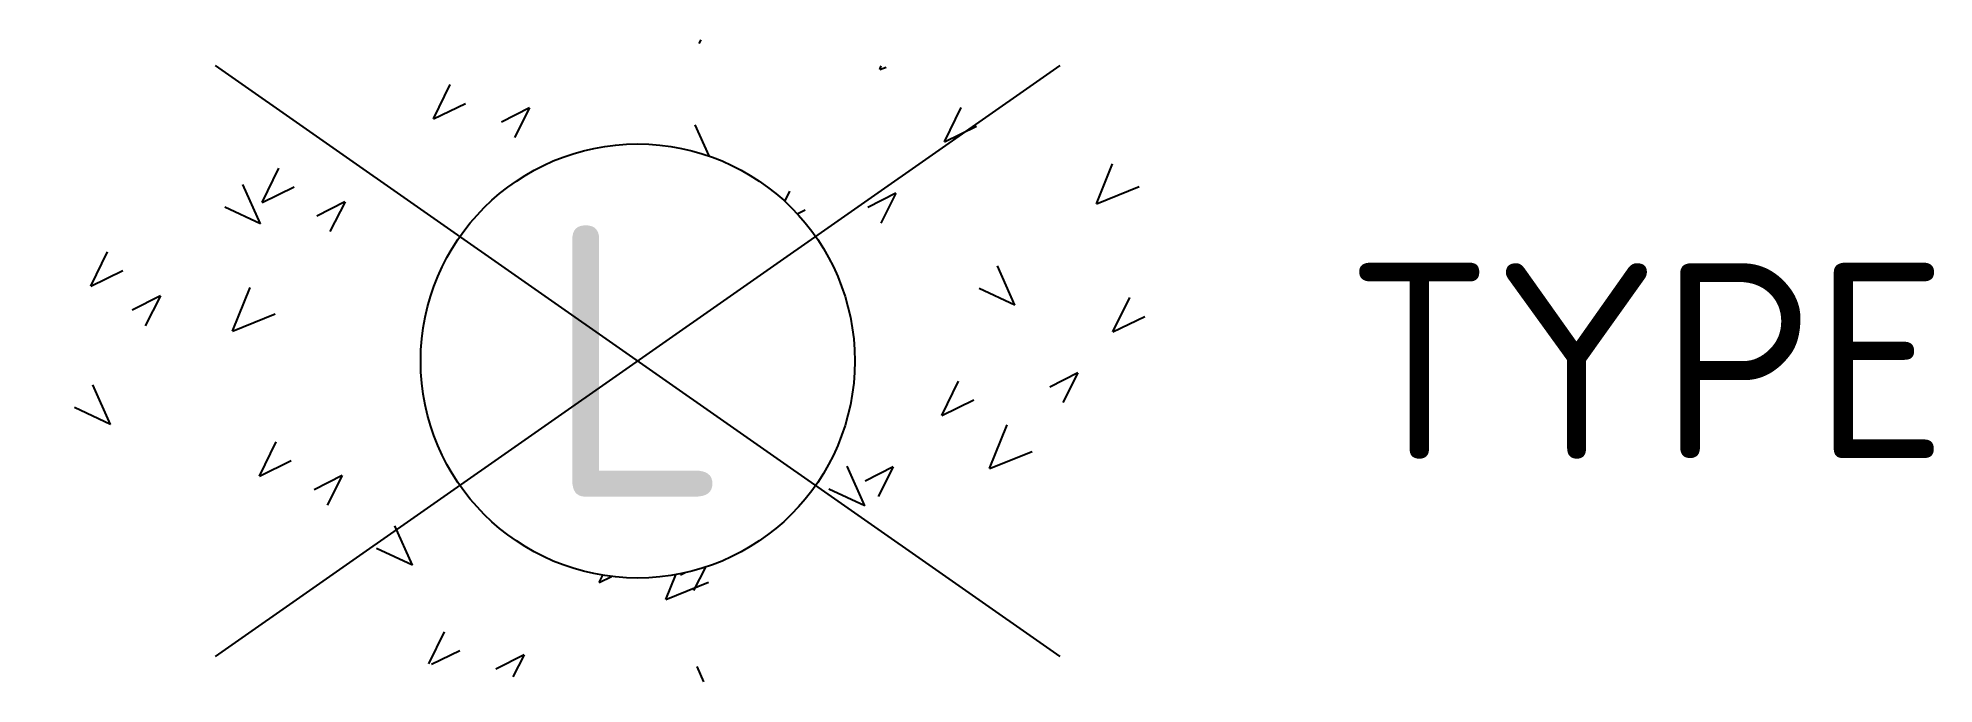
# Model space of a CAD drawing. Header units: metres. Extents: x -5.5 to 11.9, y -3 to 3.
import ezdxf
from ezdxf.enums import TextEntityAlignment as Align

# ---------------------------------------------------------------- set-up
doc = ezdxf.new("R2010")
doc.units = ezdxf.units.M
doc.layers.get('0').update_dxf_attribs({"lineweight": 25})
doc.styles.add('NLCS-ISO', font='NLCS-ISO.ttf')

msp = doc.modelspace()

# ---------------------------------------------------------------- hatches: boundary and pattern name
h = msp.add_hatch()
h.set_pattern_fill('AGR-HOUTOPSTAND-SO', color=256, scale=0.5, pattern_type=2)
h.set_pattern_definition([(26, (1.2472, 1.2472), (0.02656, 2.5209), [0.3279, -1.42825]), (64, (1.2472, 1.2472), (0.02657, 2.52088), [0.3516, -3.30965]), (207, (0.6774, 0.6774), (-0.025, -2.5202), [0.2912, -1.61745]), (243, (0.6774, 0.6774), (-0.02501, -2.52018), [0.30765, -3.49335]), (114, (0.6902, 1.8098), (-1.3836, -1.84667), [0.3984, -3.04395]), (155, (0.6902, 1.8098), (-1.3836, -1.8467), [0.3644, -2.7071]), (22, (1.2424, 0.2424), (0.98615, 2.44085), [0.42395, -2.79255]), (68, (1.2424, 0.2424), (-1.9961, 1.23595), [0.4349, -2.19765])])
edge = h.paths.add_edge_path()
edge.add_ellipse((0, 0), major_axis=(-5.525, 0), ratio=0.538462, start_angle=0, end_angle=360, ccw=False)
edge = h.paths.add_edge_path(flags=16)
edge.add_arc((0, 0), 2, 0, 360)

# ---------------------------------------------------------------- linework, layer by layer
for p, q in [((-3.891, -2.724), (3.891, 2.724)), ((3.891, -2.724), (-3.891, 2.724))]:
    msp.add_line(p, q)
msp.add_circle((0, 0), 2)

# ---------------------------------------------------------------- texts
at = {"style": 'NLCS-ISO'}
msp.add_text('L', height=2.5, dxfattribs=at).set_placement((0, 0), align=Align.MIDDLE_CENTER)
msp.add_attdef('TYPE', text='', height=1.8, dxfattribs=at).set_placement((6.525, 0), align=Align.MIDDLE_LEFT)

doc.saveas('drawing.dxf')
